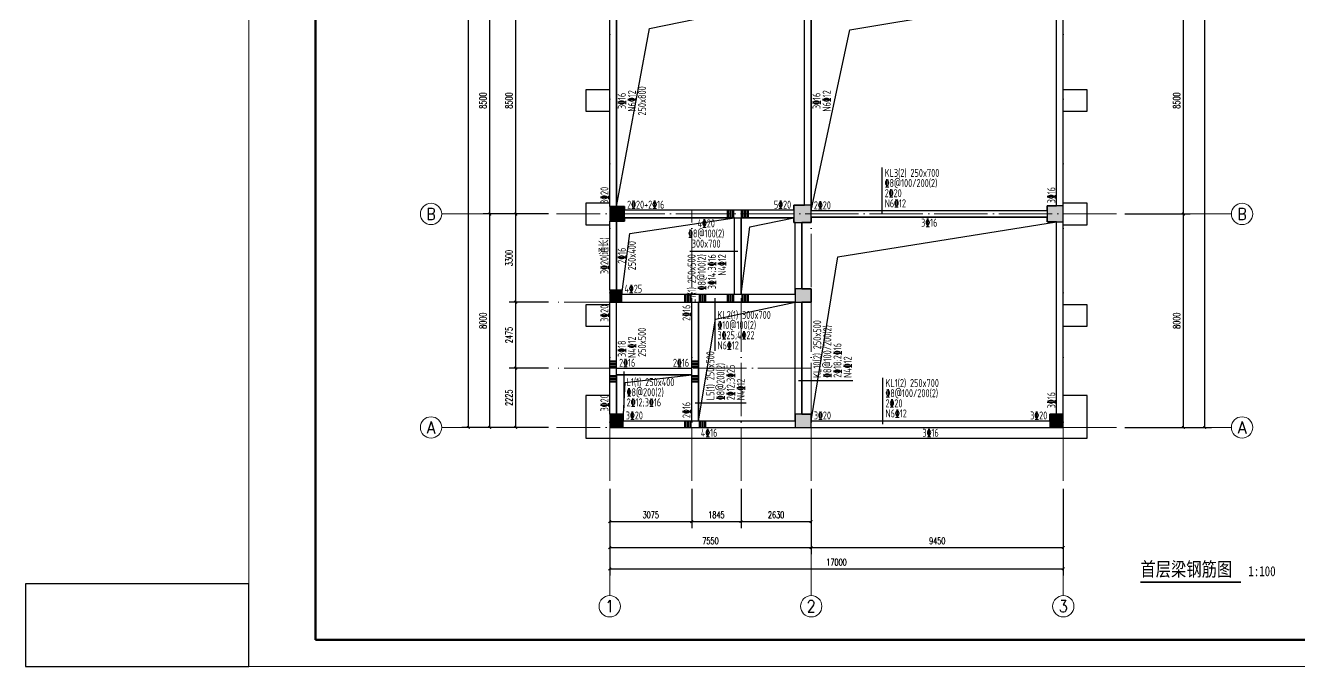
# Model space of a CAD drawing. Extents: x 3968514 to 5230306, y -516551 to -228246.
# Drawn here: x 4567288 to 4615042, y -425966 to -401944 of the extents above; entities that cross this region are included whole.
import ezdxf
from ezdxf.enums import TextEntityAlignment as Align

# ---------------------------------------------------------------- set-up
doc = ezdxf.new("R2010")
doc.units = 0
doc.header["$LTSCALE"] = 1000
doc.header["$MEASUREMENT"] = 0
doc.linetypes.add('DOTE', pattern=[2.42, 2, -0.2, 0.02, -0.2])
doc.linetypes.add('线型3', pattern=[750, 500, -250])
for name, color, linetype, lineweight in [('AXIS', 3, 'Continuous', 15), ('AXIS_TEXT', 7, 'Continuous', 15), ('BEAM', 4, 'Continuous', 25), ('BEAM-DASH', 4, '线型3', 25), ('BEAM-JZ-H', 2, 'Continuous', 25), ('BEAM-JZ-NUM-H', 6, 'Continuous', 25), ('BEAM-JZ-NUM-V', 6, 'Continuous', 25), ('BEAM-JZ-V', 2, 'Continuous', 25), ('BEAM-REINGJ', 1, 'Continuous', 50), ('BEAM-YW-H', 7, 'Continuous', 25), ('BEAM-YW-V', 7, 'Continuous', 25), ('COLU-HATCH', 251, 'Continuous', 25), ('DOTE', 1, 'DOTE', 9), ('FRAME', 3, 'Continuous', 18), ('HOLE', 7, 'Continuous', 25), ('PUB_DIM', 3, 'Continuous', 15)]:
    doc.layers.add(name, color=color, linetype=linetype, lineweight=lineweight)
for name, color, linetype in [('COLU', 7, 'Continuous'), ('DIM_SYMB', 3, 'Continuous'), ('PUB_TEXT', 7, 'Continuous')]:
    doc.layers.add(name, color=color, linetype=linetype)
doc.styles.add('_TCH_AXIS', font='COMPLEX', dxfattribs={"bigfont": 'GBCBIG'})
doc.styles.add('_TCH_DIM_T3', font='SIMPLEX.shx', dxfattribs={"width": 0.7, "bigfont": 'GBCBIG.shx'})
doc.styles.add('COMPLEX', font='COMPLEX')
doc.styles.add('FromPkpm', font='Tssdeng.shx', dxfattribs={"width": 0.7, "bigfont": 'hztxt.shx'})
doc.styles.add('黑体', font='simhei.ttf', dxfattribs={"width": 0.8, "height": 0.2})
doc.dimstyles.new('_TCH_ARCH&&100', dxfattribs={"dimtxt": 255, "dimasz": 100, "dimexe": 250, "dimexo": 300, "dimgap": 122.5, "dimtad": 1, "dimdec": 0, "dimzin": 0, "dimdsep": 46, "dimtxsty": '_TCH_DIM_T3', "dimblk": 'ARCHTICK', "dimcen": 0.09, "dimclrt": 7, "dimazin": 2, "dimtfac": 1, "dimtdec": 0, "dimtix": 1, "dimtmove": 2, "dimatfit": 3, "dimfxl": 150, "dimtolj": 1, "dimtzin": 0, "dimarcsym": 0})

# ---------------------------------------------------------------- blocks, each defined once
blk = doc.blocks.new('dgdtsgdgts')
at = {"layer": 'COLU-HATCH', "transparency": 33554687}
for points in [[(4589738, -409283), (4589738, -408733), (4589188, -408733), (4589188, -409283)], [(4596738, -409333), (4596738, -408683), (4596088, -408683), (4596088, -409333)], [(4606188, -409308), (4606188, -408708), (4605588, -408708), (4605588, -409308)], [(4589638, -412308), (4589638, -411858), (4589188, -411858), (4589188, -412308)], [(4596738, -412308), (4596738, -411808), (4596138, -411808), (4596138, -412308)], [(4589688, -417008), (4589688, -416508), (4589188, -416508), (4589188, -417008)], [(4596738, -417008), (4596738, -416508), (4596138, -416508), (4596138, -417008)], [(4606188, -417008), (4606188, -416508), (4605688, -416508), (4605688, -417008)]]:
    blk.add_hatch(color=256, dxfattribs=at).paths.add_polyline_path(points, flags=0)
at = {"elevation": 0}
for points in [[(4589188, -404358), (4588288, -404358), (4588288, -405158), (4589188, -405158)], [(4606188, -405158), (4607088, -405158), (4607088, -404358), (4606188, -404358)], [(4589188, -408608), (4588288, -408608), (4588288, -409408), (4589188, -409408)], [(4606188, -409408), (4607088, -409408), (4607088, -408608), (4606188, -408608)], [(4589188, -412408), (4588288, -412408), (4588288, -413208), (4589188, -413208)], [(4606188, -413208), (4607088, -413208), (4607088, -412408), (4606188, -412408)], [(4589188, -415808), (4588288, -415808), (4588288, -417408), (4607088, -417408), (4607088, -415808), (4606188, -415808)]]:
    blk.add_lwpolyline(points, dxfattribs=at)
at = {"layer": 'BEAM'}
for p, q in [((4589188, -408733, 0), (4589188, -400808, 0)), ((4589438, -408733, 0), (4589438, -400808, 0)), ((4596488, -408683, 0), (4596488, -400858, 0)), ((4596738, -408683, 0), (4596738, -400858, 0)), ((4605938, -408708, 0), (4605938, -400808, 0)), ((4606188, -408708, 0), (4606188, -400808, 0)), ((4589738, -408858, 0), (4596088, -408858, 0)), ((4589738, -409158, 0), (4596088, -409158, 0)), ((4593858, -412008, 0), (4593858, -409158, 0)), ((4594108, -412008, 0), (4594108, -409158, 0)), ((4596738, -408883, 0), (4605588, -408883, 0)), ((4596738, -409133, 0), (4605588, -409133, 0)), ((4589188, -411858, 0), (4589188, -409283, 0)), ((4589438, -411858, 0), (4589438, -409283, 0)), ((4596138, -411808, 0), (4596138, -409333, 0)), ((4596388, -411808, 0), (4596388, -409333, 0)), ((4605938, -416508, 0), (4605938, -409308, 0)), ((4606188, -416508, 0), (4606188, -409308, 0)), ((4589638, -412008, 0), (4592388, -412008, 0)), ((4592388, -412008, 0), (4596138, -412008, 0)), ((4589188, -414908, 0), (4589188, -412308, 0)), ((4592388, -412308, 0), (4596138, -412308, 0)), ((4592513, -414908, 0), (4592513, -412308, 0)), ((4596138, -416508, 0), (4596138, -412308, 0)), ((4596388, -416508, 0), (4596388, -412308, 0)), ((4589188, -416508, 0), (4589188, -414908, 0)), ((4589438, -416508, 0), (4589438, -414908, 0)), ((4592263, -416758, 0), (4592263, -414908, 0)), ((4592513, -416758, 0), (4592513, -414908, 0)), ((4589438, -415033, 0), (4592263, -415033, 0)), ((4589688, -416758, 0), (4596138, -416758, 0)), ((4596738, -416758, 0), (4605688, -416758, 0)), ((4589688, -417008, 0), (4596138, -417008, 0)), ((4596738, -417008, 0), (4605688, -417008, 0))]:
    blk.add_line(p, q, dxfattribs=at)
at = {"layer": 'BEAM-DASH'}
for p, q in [((4589438, -414908, 0), (4589438, -412308, 0)), ((4589638, -412308, 0), (4592388, -412308, 0)), ((4592263, -414908, 0), (4592263, -412308, 0)), ((4589438, -414783, 0), (4592263, -414783, 0))]:
    blk.add_line(p, q, dxfattribs=at)
at = {"layer": 'COLU', "elevation": 0}
for points in [[(4589738, -409283), (4589738, -408733), (4589188, -408733), (4589188, -409283)], [(4596738, -409333), (4596738, -408683), (4596088, -408683), (4596088, -409333)], [(4606188, -409308), (4606188, -408708), (4605588, -408708), (4605588, -409308)], [(4589638, -412308), (4589638, -411858), (4589188, -411858), (4589188, -412308)], [(4596738, -412308), (4596738, -411808), (4596138, -411808), (4596138, -412308)], [(4589688, -417008), (4589688, -416508), (4589188, -416508), (4589188, -417008)], [(4596738, -417008), (4596738, -416508), (4596138, -416508), (4596138, -417008)], [(4606188, -417008), (4606188, -416508), (4605688, -416508), (4605688, -417008)]]:
    blk.add_lwpolyline(points, close=True, dxfattribs=at)
at = {"layer": 'HOLE', "elevation": 0}
for points in [[(4596488, -400858), (4596038, -400858), (4596038, -400633), (4589788, -400633), (4589788, -400808), (4589438, -400808), (4589438, -408733), (4590680, -402058)], [(4589438, -408733), (4589738, -408733), (4589738, -408858), (4596088, -408858), (4596088, -408683), (4596488, -408683), (4596488, -400858), (4596038, -400858), (4596038, -400633), (4589788, -400633), (4589788, -400808), (4589438, -400808)], [(4605938, -400808), (4605588, -400808), (4605588, -400633), (4596738, -400633), (4596738, -408883), (4598183, -402105)], [(4596738, -408883), (4605588, -408883), (4605588, -408708), (4605938, -408708), (4605938, -400808), (4605588, -400808), (4605588, -400633), (4596738, -400633)], [(4593858, -409158), (4589738, -409158), (4589738, -409283), (4589438, -409283), (4589438, -411858), (4589638, -411858), (4589638, -412008), (4589945, -409741)], [(4589438, -411858), (4589638, -411858), (4589638, -412008), (4593858, -412008), (4593858, -409158), (4589738, -409158), (4589738, -409283), (4589438, -409283)], [(4596088, -409158), (4594108, -409158), (4594108, -412008), (4594441, -409490)], [(4594108, -412008), (4596138, -412008), (4596138, -409333), (4596088, -409333), (4596088, -409158), (4594108, -409158)], [(4605938, -409308), (4605588, -409308), (4605588, -409133), (4596738, -409133), (4596738, -409333), (4596388, -409333), (4596388, -411808), (4596738, -411808), (4596738, -412308), (4596388, -412308), (4596388, -416508), (4596738, -416508), (4596738, -416758), (4597734, -410614)], [(4596388, -411808), (4596738, -411808), (4596738, -412308), (4596388, -412308), (4596388, -416508), (4596738, -416508), (4596738, -416758), (4605688, -416758), (4605688, -416508), (4605938, -416508), (4605938, -409308), (4605588, -409308), (4605588, -409133), (4596738, -409133), (4596738, -409333), (4596388, -409333)], [(4596138, -412308), (4592513, -412308), (4592513, -416758), (4593154, -412948)], [(4592513, -416758), (4596138, -416758), (4596138, -412308), (4592513, -412308)], [(4592263, -415033), (4589438, -415033), (4589438, -416508), (4589688, -416508), (4589688, -416758), (4589768, -415318)], [(4589438, -416508), (4589688, -416508), (4589688, -416758), (4592263, -416758), (4592263, -415033), (4589438, -415033)]]:
    blk.add_lwpolyline(points, close=True, dxfattribs=at)
blk = doc.blocks.new('dtgsetesfsz')
at = {"layer": 'BEAM-JZ-H'}
for p, q in [((4599393, -409008, 0), (4599393, -407268, 0)), ((4593126, -412158, 0), (4593126, -414131, 0)), ((4589721, -414908, 0), (4589721, -416268, 0)), ((4599423, -416883, 0), (4599423, -415143, 0))]:
    blk.add_line(p, q, dxfattribs=at)
at = {"layer": 'BEAM-JZ-V'}
for p, q in [((4593983, -410415, 0), (4592190, -410415, 0)), ((4596263, -415248, 0), (4598303, -415248, 0)), ((4592388, -416085, 0), (4594300, -416085, 0))]:
    blk.add_line(p, q, dxfattribs=at)
at = {"layer": 'BEAM-JZ-H', "style": 'FromPkpm', "width": 0.7}
for s, p in [('%%1328@100/200(2)', (4599493, -407998, 0)), ('2%%13220', (4599493, -408378, 0)), ('N6%%13212', (4599493, -408758, 0)), ('%%13210@100(2)', (4593226, -413321, 0)), ('3%%13225;4%%13222', (4593226, -413701, 0)), ('N6%%13212', (4593226, -414081, 0)), ('2%%13212;3%%13216', (4589821, -416218, 0)), ('%%1328@200(2)', (4589821, -415838, 0)), ('%%1328@100/200(2)', (4599523, -415873, 0)), ('2%%13220', (4599523, -416253, 0)), ('N6%%13212', (4599523, -416633, 0))]:
    blk.add_text(s, height=300, dxfattribs=at).set_placement(p)
at = {"layer": 'BEAM-JZ-NUM-H', "style": 'FromPkpm', "width": 0.7}
for s, p in [('KL3(2) 250x700', (4599493, -407618, 0)), ('KL2(1) 300x700', (4593226, -412941, 0)), ('L1(1) 250x400', (4589821, -415458, 0)), ('KL1(2) 250x700', (4599523, -415493, 0))]:
    blk.add_text(s, height=300, dxfattribs=at).set_placement(p)
at = {"layer": 'BEAM-JZ-NUM-V', "style": 'FromPkpm', "width": 0.7}
blk.add_text('L7(1) 250x500', height=300, rotation=90, dxfattribs=at).set_placement((4592405, -410515, 0), align=Align.RIGHT)
for s, p in [('KL10(2) 250x500', (4597113, -415148, 0)), ('L5(1) 250x500', (4593110, -415985, 0))]:
    blk.add_text(s, height=300, rotation=90, dxfattribs=at).set_placement(p)
at = {"layer": 'BEAM-JZ-V', "style": 'FromPkpm', "width": 0.7}
for s, p in [('%%1328@100(2)', (4592785, -410515, 0)), ('3%%13214;3%%13216', (4593165, -410515, 0)), ('N4%%13212', (4593545, -410515, 0))]:
    blk.add_text(s, height=300, rotation=90, dxfattribs=at).set_placement(p, align=Align.RIGHT)
for s, p in [('%%1328@100/200(2)', (4597493, -415148, 0)), ('2%%13218;2%%13216', (4597873, -415148, 0)), ('N4%%13212', (4598253, -415148, 0)), ('%%1328@200(2)', (4593490, -415985, 0)), ('2%%13212;3%%13225', (4593870, -415985, 0)), ('N4%%13212', (4594250, -415985, 0))]:
    blk.add_text(s, height=300, rotation=90, dxfattribs=at).set_placement(p)
at = {"layer": 'BEAM-YW-H', "style": 'FromPkpm', "width": 0.7}
for s, p in [('2%%13220+2%%13216', (4589838, -408808, 0)), ('2%%13220', (4596838, -408833, 0)), ('4%%13225', (4589738, -411958, 0)), ('2%%13216', (4589538, -414733, 0)), ('3%%13220', (4589788, -416708, 0)), ('3%%13220', (4596838, -416708, 0))]:
    blk.add_text(s, height=300, dxfattribs=at).set_placement(p)
for s, p in [('5%%13220', (4595988, -408808, 0)), ('2%%13216', (4592163, -414733, 0)), ('3%%13220', (4605588, -416708, 0))]:
    blk.add_text(s, height=300, dxfattribs=at).set_placement(p, align=Align.RIGHT)
for s, p in [('4%%13220', (4592803, -409208, 0)), ('3%%13216', (4601163, -409183, 0)), ('%%1328@100(2)', (4592803, -409588, 0)), ('300x700', (4592803, -409968, 0)), ('4%%13216', (4592913, -417058, 0)), ('3%%13216', (4601213, -417058, 0))]:
    blk.add_text(s, height=300, dxfattribs=at).set_placement(p, align=Align.TOP_CENTER)
at = {"layer": 'BEAM-YW-V', "style": 'FromPkpm', "width": 0.7}
for s, p in [('N6%%13212', (4589868, -404770, 0)), ('250x800', (4590248, -404770, 0)), ('N6%%13212', (4597168, -404770, 0)), ('3%%13216', (4589488, -404770, 0)), ('3%%13216', (4596788, -404770, 0)), ('250x400', (4589868, -410570, 0)), ('2%%13216', (4589488, -410570, 0)), ('250x500', (4590248, -413816, 0)), ('3%%13218', (4589488, -414058, 0)), ('N4%%13212', (4589868, -414000, 0))]:
    blk.add_text(s, height=300, rotation=90, dxfattribs=at).set_placement(p, align=Align.TOP_CENTER)
for s, p in [('3%%13220', (4589138, -408633, 0)), ('3%%13216', (4605888, -408608, 0)), ('3%%13220', (4589138, -416408, 0)), ('3%%13216', (4605888, -416291, 0)), ('2%%13216', (4592213, -416658, 0))]:
    blk.add_text(s, height=300, rotation=90, dxfattribs=at).set_placement(p)
blk.add_text('3%%13220(通长)', height=300, rotation=90, dxfattribs=at).set_placement((4589138, -410570, 0), align=Align.CENTER)
for s, p in [('3%%13220', (4589138, -412408, 0)), ('2%%13216', (4592213, -412408, 0))]:
    blk.add_text(s, height=300, rotation=90, dxfattribs=at).set_placement(p, align=Align.RIGHT)
blk = doc.blocks.new('sfrsdfrwets')
at = {"layer": 'BEAM-REINGJ', "elevation": 0}
for points in [[(4593608, -408858), (4593608, -409158)], [(4593708, -408858), (4593708, -409158)], [(4593808, -408858), (4593808, -409158)], [(4594158, -408858), (4594158, -409158)], [(4594258, -408858), (4594258, -409158)], [(4594358, -408858), (4594358, -409158)], [(4592013, -412008), (4592013, -412308)], [(4592113, -412008), (4592113, -412308)], [(4592213, -412008), (4592213, -412308)], [(4592563, -412008), (4592563, -412308)], [(4592663, -412008), (4592663, -412308)], [(4592763, -412008), (4592763, -412308)], [(4593608, -412008), (4593608, -412308)], [(4593708, -412008), (4593708, -412308)], [(4593808, -412008), (4593808, -412308)], [(4594158, -412008), (4594158, -412308)], [(4594258, -412008), (4594258, -412308)], [(4594358, -412008), (4594358, -412308)], [(4589188, -414533), (4589438, -414533)], [(4589188, -414633), (4589438, -414633)], [(4589188, -414733), (4589438, -414733)], [(4592263, -414533), (4592513, -414533)], [(4592263, -414633), (4592513, -414633)], [(4592263, -414733), (4592513, -414733)], [(4589188, -415083), (4589438, -415083)], [(4589188, -415183), (4589438, -415183)], [(4589188, -415283), (4589438, -415283)], [(4592263, -415083), (4592513, -415083)], [(4592263, -415183), (4592513, -415183)], [(4592263, -415283), (4592513, -415283)], [(4592013, -416758), (4592013, -417008)], [(4592113, -416758), (4592113, -417008)], [(4592213, -416758), (4592213, -417008)], [(4592563, -416758), (4592563, -417008)], [(4592663, -416758), (4592663, -417008)], [(4592763, -416758), (4592763, -417008)]]:
    blk.add_lwpolyline(points, dxfattribs=at)
blk = doc.blocks.new('A$C0B803521')
at = {"layer": 'FRAME', "lineweight": 18}
for p, q in [((-100043, 93652), (-100043, 34252)), ((-100043, 34252), (-15943, 34252))]:
    blk.add_line(p, q, dxfattribs=at)
at = {"layer": 'FRAME', "lineweight": 140}
for p, q in [((-97543, 92652), (-97543, 35252)), ((-97543, 35252), (-16943, 35252))]:
    blk.add_line(p, q, dxfattribs=at)
blk = doc.blocks.new('_AXISO')
blk.add_circle((0, 0), 0.5)
at = {"layer": 'AXIS_TEXT', "style": 'COMPLEX', "width": 1.041667}
blk.add_attdef('A', text='', height=0.56, dxfattribs=at).set_placement((-0.25, -0.28), (0.25, -0.28), align=Align.FIT)
blk = doc.blocks.new('_ArchTick')
at = {"color": 0, "linetype": 'ByBlock', "const_width": 0.4}
blk.add_lwpolyline([(-0.5, -0.5), (0.5, 0.5)], dxfattribs=at)
blk = doc.blocks.new('*D1341')
at = {"layer": 'AXIS', "color": 0, "lineweight": -2, "transparency": 16777216}
for p, q in [((0, -44300), (0, -47550)), ((17000, -44300), (17000, -47550)), ((0, -47300), (17000, -47300))]:
    blk.add_line(p, q, dxfattribs=at)
at = {"layer": 'Defpoints', "color": 0, "transparency": 16777216}
for p in [(0, -44000), (17000, -44000), (17000, -47300)]:
    blk.add_point(p, dxfattribs=at)
at = {"layer": 'AXIS', "color": 0, "lineweight": -2, "transparency": 16777216, "xscale": 100, "yscale": 100, "zscale": 100, "rotation": 180}
blk.add_blockref('_ArchTick', (0, -47300), dxfattribs=at)
at = {"layer": 'AXIS', "color": 0, "lineweight": -2, "transparency": 16777216, "xscale": 100, "yscale": 100, "zscale": 100}
blk.add_blockref('_ArchTick', (17000, -47300), dxfattribs=at)
at = {"layer": 'AXIS', "color": 7, "transparency": 16777216, "insert": (8500, -47050), "char_height": 255, "attachment_point": 5, "style": '_TCH_DIM_T3'}
blk.add_mtext('\\A1;17000', dxfattribs=at)
blk = doc.blocks.new('*D1342')
at = {"layer": 'AXIS', "color": 0, "lineweight": -2, "transparency": 16777216}
for p, q in [((0, -44300), (0, -46750)), ((7550, -44300), (7550, -46750)), ((0, -46500), (7550, -46500))]:
    blk.add_line(p, q, dxfattribs=at)
at = {"layer": 'Defpoints', "color": 0, "transparency": 16777216}
for p in [(0, -44000), (7550, -44000), (7550, -46500)]:
    blk.add_point(p, dxfattribs=at)
at = {"layer": 'AXIS', "color": 0, "lineweight": -2, "transparency": 16777216, "xscale": 100, "yscale": 100, "zscale": 100, "rotation": 180}
blk.add_blockref('_ArchTick', (0, -46500), dxfattribs=at)
at = {"layer": 'AXIS', "color": 0, "lineweight": -2, "transparency": 16777216, "xscale": 100, "yscale": 100, "zscale": 100}
blk.add_blockref('_ArchTick', (7550, -46500), dxfattribs=at)
at = {"layer": 'AXIS', "color": 7, "transparency": 16777216, "insert": (3775, -46250), "char_height": 255, "attachment_point": 5, "style": '_TCH_DIM_T3'}
blk.add_mtext('\\A1;7550', dxfattribs=at)
blk = doc.blocks.new('*D1343')
at = {"layer": 'AXIS', "color": 0, "lineweight": -2, "transparency": 16777216}
for p, q in [((7550, -44300), (7550, -46750)), ((17000, -44300), (17000, -46750)), ((7550, -46500), (17000, -46500))]:
    blk.add_line(p, q, dxfattribs=at)
at = {"layer": 'Defpoints', "color": 0, "transparency": 16777216}
for p in [(7550, -44000), (17000, -44000), (17000, -46500)]:
    blk.add_point(p, dxfattribs=at)
at = {"layer": 'AXIS', "color": 0, "lineweight": -2, "transparency": 16777216, "xscale": 100, "yscale": 100, "zscale": 100, "rotation": 180}
blk.add_blockref('_ArchTick', (7550, -46500), dxfattribs=at)
at = {"layer": 'AXIS', "color": 0, "lineweight": -2, "transparency": 16777216, "xscale": 100, "yscale": 100, "zscale": 100}
blk.add_blockref('_ArchTick', (17000, -46500), dxfattribs=at)
at = {"layer": 'AXIS', "color": 7, "transparency": 16777216, "insert": (12275, -46250), "char_height": 255, "attachment_point": 5, "style": '_TCH_DIM_T3'}
blk.add_mtext('\\A1;9450', dxfattribs=at)
blk = doc.blocks.new('*D1347')
at = {"layer": 'AXIS', "color": 0, "lineweight": -2, "transparency": 16777216}
for p, q in [((19300, 0), (22550, 0)), ((22300, -42000), (22300, 0)), ((19300, -42000), (22550, -42000))]:
    blk.add_line(p, q, dxfattribs=at)
at = {"layer": 'Defpoints', "color": 0, "transparency": 16777216}
for p in [(19000, 0), (22300, 0), (19000, -42000)]:
    blk.add_point(p, dxfattribs=at)
at = {"layer": 'AXIS', "color": 0, "lineweight": -2, "transparency": 16777216, "xscale": 100, "yscale": 100, "zscale": 100}
for p, rotation in [((22300, 0), 90), ((22300, -42000), 270)]:
    blk.add_blockref('_ArchTick', p, dxfattribs=dict(at, rotation=rotation))
at = {"layer": 'AXIS', "color": 7, "transparency": 16777216, "insert": (22050, -21000), "char_height": 255, "attachment_point": 5, "rotation": 90, "style": '_TCH_DIM_T3'}
blk.add_mtext('\\A1;42000', dxfattribs=at)
blk = doc.blocks.new('*D1348')
at = {"layer": 'AXIS', "color": 0, "lineweight": -2, "transparency": 16777216}
for p, q in [((19300, -34000), (21750, -34000)), ((21500, -42000), (21500, -34000)), ((19300, -42000), (21750, -42000))]:
    blk.add_line(p, q, dxfattribs=at)
at = {"layer": 'Defpoints', "color": 0, "transparency": 16777216}
for p in [(19000, -34000), (21500, -34000), (19000, -42000)]:
    blk.add_point(p, dxfattribs=at)
at = {"layer": 'AXIS', "color": 0, "lineweight": -2, "transparency": 16777216, "xscale": 100, "yscale": 100, "zscale": 100}
for p, rotation in [((21500, -34000), 90), ((21500, -42000), 270)]:
    blk.add_blockref('_ArchTick', p, dxfattribs=dict(at, rotation=rotation))
at = {"layer": 'AXIS', "color": 7, "transparency": 16777216, "insert": (21250, -38000), "char_height": 255, "attachment_point": 5, "rotation": 90, "style": '_TCH_DIM_T3'}
blk.add_mtext('\\A1;8000', dxfattribs=at)
blk = doc.blocks.new('*D1349')
at = {"layer": 'AXIS', "color": 0, "lineweight": -2, "transparency": 16777216}
for p, q in [((19300, -25500), (21750, -25500)), ((21500, -34000), (21500, -25500)), ((19300, -34000), (21750, -34000))]:
    blk.add_line(p, q, dxfattribs=at)
at = {"layer": 'Defpoints', "color": 0, "transparency": 16777216}
for p in [(19000, -25500), (21500, -25500), (19000, -34000)]:
    blk.add_point(p, dxfattribs=at)
at = {"layer": 'AXIS', "color": 0, "lineweight": -2, "transparency": 16777216, "xscale": 100, "yscale": 100, "zscale": 100}
for p, rotation in [((21500, -25500), 90), ((21500, -34000), 270)]:
    blk.add_blockref('_ArchTick', p, dxfattribs=dict(at, rotation=rotation))
at = {"layer": 'AXIS', "color": 7, "transparency": 16777216, "insert": (21250, -29750), "char_height": 255, "attachment_point": 5, "rotation": 90, "style": '_TCH_DIM_T3'}
blk.add_mtext('\\A1;8500', dxfattribs=at)
blk = doc.blocks.new('*D1353')
at = {"layer": 'AXIS', "color": 0, "lineweight": -2, "transparency": 16777216}
for p, q in [((-2300, 0), (-5550, 0)), ((-5300, -42000), (-5300, 0)), ((-2300, -42000), (-5550, -42000))]:
    blk.add_line(p, q, dxfattribs=at)
at = {"layer": 'Defpoints', "color": 0, "transparency": 16777216}
for p in [(-5300, 0), (-2000, 0), (-2000, -42000)]:
    blk.add_point(p, dxfattribs=at)
at = {"layer": 'AXIS', "color": 0, "lineweight": -2, "transparency": 16777216, "xscale": 100, "yscale": 100, "zscale": 100}
for p, rotation in [((-5300, 0), 90), ((-5300, -42000), 270)]:
    blk.add_blockref('_ArchTick', p, dxfattribs=dict(at, rotation=rotation))
at = {"layer": 'AXIS', "color": 7, "transparency": 16777216, "insert": (-5550, -21000), "char_height": 255, "attachment_point": 5, "rotation": 90, "style": '_TCH_DIM_T3'}
blk.add_mtext('\\A1;42000', dxfattribs=at)
blk = doc.blocks.new('*D1354')
at = {"layer": 'AXIS', "color": 0, "lineweight": -2, "transparency": 16777216}
for p, q in [((-2300, -34000), (-4750, -34000)), ((-4500, -42000), (-4500, -34000)), ((-2300, -42000), (-4750, -42000))]:
    blk.add_line(p, q, dxfattribs=at)
at = {"layer": 'Defpoints', "color": 0, "transparency": 16777216}
for p in [(-4500, -34000), (-2000, -34000), (-2000, -42000)]:
    blk.add_point(p, dxfattribs=at)
at = {"layer": 'AXIS', "color": 0, "lineweight": -2, "transparency": 16777216, "xscale": 100, "yscale": 100, "zscale": 100}
for p, rotation in [((-4500, -34000), 90), ((-4500, -42000), 270)]:
    blk.add_blockref('_ArchTick', p, dxfattribs=dict(at, rotation=rotation))
at = {"layer": 'AXIS', "color": 7, "transparency": 16777216, "insert": (-4750, -38000), "char_height": 255, "attachment_point": 5, "rotation": 90, "style": '_TCH_DIM_T3'}
blk.add_mtext('\\A1;8000', dxfattribs=at)
blk = doc.blocks.new('*D1355')
at = {"layer": 'AXIS', "color": 0, "lineweight": -2, "transparency": 16777216}
for p, q in [((-2300, -25500), (-4750, -25500)), ((-4500, -34000), (-4500, -25500)), ((-2300, -34000), (-4750, -34000))]:
    blk.add_line(p, q, dxfattribs=at)
at = {"layer": 'Defpoints', "color": 0, "transparency": 16777216}
for p in [(-4500, -25500), (-2000, -25500), (-2000, -34000)]:
    blk.add_point(p, dxfattribs=at)
at = {"layer": 'AXIS', "color": 0, "lineweight": -2, "transparency": 16777216, "xscale": 100, "yscale": 100, "zscale": 100}
for p, rotation in [((-4500, -25500), 90), ((-4500, -34000), 270)]:
    blk.add_blockref('_ArchTick', p, dxfattribs=dict(at, rotation=rotation))
at = {"layer": 'AXIS', "color": 7, "transparency": 16777216, "insert": (-4750, -29750), "char_height": 255, "attachment_point": 5, "rotation": 90, "style": '_TCH_DIM_T3'}
blk.add_mtext('\\A1;8500', dxfattribs=at)
blk = doc.blocks.new('*D1218')
at = {"layer": 'Defpoints', "color": 0, "transparency": 16777216}
for p in [(4589188, -419008), (4592263, -419008), (4592263, -420533)]:
    blk.add_point(p, dxfattribs=at)
at = {"layer": 'PUB_DIM', "color": 0, "lineweight": -2, "transparency": 16777216}
for p, q in [((4589188, -419308), (4589188, -420783)), ((4592263, -419308), (4592263, -420783)), ((4589188, -420533), (4592263, -420533))]:
    blk.add_line(p, q, dxfattribs=at)
at = {"layer": 'PUB_DIM', "color": 0, "lineweight": -2, "transparency": 16777216, "xscale": 100, "yscale": 100, "zscale": 100, "rotation": 180}
blk.add_blockref('_ArchTick', (4589188, -420533), dxfattribs=at)
at = {"layer": 'PUB_DIM', "color": 0, "lineweight": -2, "transparency": 16777216, "xscale": 100, "yscale": 100, "zscale": 100}
blk.add_blockref('_ArchTick', (4592263, -420533), dxfattribs=at)
at = {"layer": 'PUB_DIM', "color": 7, "transparency": 16777216, "insert": (4590726, -420283), "char_height": 255, "attachment_point": 5, "style": '_TCH_DIM_T3'}
blk.add_mtext('\\A1;3075', dxfattribs=at)
blk = doc.blocks.new('*D1219')
at = {"layer": 'Defpoints', "color": 0, "transparency": 16777216}
for p in [(4592263, -419008), (4594108, -419008), (4594108, -420533)]:
    blk.add_point(p, dxfattribs=at)
at = {"layer": 'PUB_DIM', "color": 0, "lineweight": -2, "transparency": 16777216}
for p, q in [((4592263, -419308), (4592263, -420783)), ((4594108, -419308), (4594108, -420783)), ((4592263, -420533), (4594108, -420533))]:
    blk.add_line(p, q, dxfattribs=at)
at = {"layer": 'PUB_DIM', "color": 0, "lineweight": -2, "transparency": 16777216, "xscale": 100, "yscale": 100, "zscale": 100, "rotation": 180}
blk.add_blockref('_ArchTick', (4592263, -420533), dxfattribs=at)
at = {"layer": 'PUB_DIM', "color": 0, "lineweight": -2, "transparency": 16777216, "xscale": 100, "yscale": 100, "zscale": 100}
blk.add_blockref('_ArchTick', (4594108, -420533), dxfattribs=at)
at = {"layer": 'PUB_DIM', "color": 7, "transparency": 16777216, "insert": (4593186, -420283), "char_height": 255, "attachment_point": 5, "style": '_TCH_DIM_T3'}
blk.add_mtext('\\A1;1845', dxfattribs=at)
blk = doc.blocks.new('*D1220')
at = {"layer": 'Defpoints', "color": 0, "transparency": 16777216}
for p in [(4594108, -419008), (4596738, -419008), (4596738, -420533)]:
    blk.add_point(p, dxfattribs=at)
at = {"layer": 'PUB_DIM', "color": 0, "lineweight": -2, "transparency": 16777216}
for p, q in [((4594108, -419308), (4594108, -420783)), ((4596738, -419308), (4596738, -420783)), ((4594108, -420533), (4596738, -420533))]:
    blk.add_line(p, q, dxfattribs=at)
at = {"layer": 'PUB_DIM', "color": 0, "lineweight": -2, "transparency": 16777216, "xscale": 100, "yscale": 100, "zscale": 100, "rotation": 180}
blk.add_blockref('_ArchTick', (4594108, -420533), dxfattribs=at)
at = {"layer": 'PUB_DIM', "color": 0, "lineweight": -2, "transparency": 16777216, "xscale": 100, "yscale": 100, "zscale": 100}
blk.add_blockref('_ArchTick', (4596738, -420533), dxfattribs=at)
at = {"layer": 'PUB_DIM', "color": 7, "transparency": 16777216, "insert": (4595423, -420283), "char_height": 255, "attachment_point": 5, "style": '_TCH_DIM_T3'}
blk.add_mtext('\\A1;2630', dxfattribs=at)
blk = doc.blocks.new('*D1227')
at = {"layer": 'Defpoints', "color": 0, "transparency": 16777216}
for p in [(4585663, -414783), (4587188, -414783), (4587188, -417008)]:
    blk.add_point(p, dxfattribs=at)
at = {"layer": 'PUB_DIM', "color": 0, "lineweight": -2, "transparency": 16777216}
for p, q in [((4586888, -414783), (4585413, -414783)), ((4585663, -417008), (4585663, -414783)), ((4586888, -417008), (4585413, -417008))]:
    blk.add_line(p, q, dxfattribs=at)
at = {"layer": 'PUB_DIM', "color": 0, "lineweight": -2, "transparency": 16777216, "xscale": 100, "yscale": 100, "zscale": 100}
for p, rotation in [((4585663, -414783), 90), ((4585663, -417008), 270)]:
    blk.add_blockref('_ArchTick', p, dxfattribs=dict(at, rotation=rotation))
at = {"layer": 'PUB_DIM', "color": 7, "transparency": 16777216, "insert": (4585413, -415895), "char_height": 255, "attachment_point": 5, "rotation": 90, "style": '_TCH_DIM_T3'}
blk.add_mtext('\\A1;2225', dxfattribs=at)
blk = doc.blocks.new('*D1228')
at = {"layer": 'Defpoints', "color": 0, "transparency": 16777216}
for p in [(4585663, -412308), (4587188, -412308), (4587188, -414783)]:
    blk.add_point(p, dxfattribs=at)
at = {"layer": 'PUB_DIM', "color": 0, "lineweight": -2, "transparency": 16777216}
for p, q in [((4586888, -412308), (4585413, -412308)), ((4585663, -414783), (4585663, -412308)), ((4586888, -414783), (4585413, -414783))]:
    blk.add_line(p, q, dxfattribs=at)
at = {"layer": 'PUB_DIM', "color": 0, "lineweight": -2, "transparency": 16777216, "xscale": 100, "yscale": 100, "zscale": 100}
for p, rotation in [((4585663, -412308), 90), ((4585663, -414783), 270)]:
    blk.add_blockref('_ArchTick', p, dxfattribs=dict(at, rotation=rotation))
at = {"layer": 'PUB_DIM', "color": 7, "transparency": 16777216, "insert": (4585413, -413545), "char_height": 255, "attachment_point": 5, "rotation": 90, "style": '_TCH_DIM_T3'}
blk.add_mtext('\\A1;2475', dxfattribs=at)
blk = doc.blocks.new('*D1229')
at = {"layer": 'Defpoints', "color": 0, "transparency": 16777216}
for p in [(4585663, -409008), (4587188, -409008), (4587188, -412308)]:
    blk.add_point(p, dxfattribs=at)
at = {"layer": 'PUB_DIM', "color": 0, "lineweight": -2, "transparency": 16777216}
for p, q in [((4586888, -409008), (4585413, -409008)), ((4585663, -412308), (4585663, -409008)), ((4586888, -412308), (4585413, -412308))]:
    blk.add_line(p, q, dxfattribs=at)
at = {"layer": 'PUB_DIM', "color": 0, "lineweight": -2, "transparency": 16777216, "xscale": 100, "yscale": 100, "zscale": 100}
for p, rotation in [((4585663, -409008), 90), ((4585663, -412308), 270)]:
    blk.add_blockref('_ArchTick', p, dxfattribs=dict(at, rotation=rotation))
at = {"layer": 'PUB_DIM', "color": 7, "transparency": 16777216, "insert": (4585413, -410658), "char_height": 255, "attachment_point": 5, "rotation": 90, "style": '_TCH_DIM_T3'}
blk.add_mtext('\\A1;3300', dxfattribs=at)
blk = doc.blocks.new('*D1230')
at = {"layer": 'Defpoints', "color": 0, "transparency": 16777216}
for p in [(4585663, -400508), (4587188, -400508), (4587188, -409008)]:
    blk.add_point(p, dxfattribs=at)
at = {"layer": 'PUB_DIM', "color": 0, "lineweight": -2, "transparency": 16777216}
for p, q in [((4586888, -400508), (4585413, -400508)), ((4585663, -409008), (4585663, -400508)), ((4586888, -409008), (4585413, -409008))]:
    blk.add_line(p, q, dxfattribs=at)
at = {"layer": 'PUB_DIM', "color": 0, "lineweight": -2, "transparency": 16777216, "xscale": 100, "yscale": 100, "zscale": 100}
for p, rotation in [((4585663, -400508), 90), ((4585663, -409008), 270)]:
    blk.add_blockref('_ArchTick', p, dxfattribs=dict(at, rotation=rotation))
at = {"layer": 'PUB_DIM', "color": 7, "transparency": 16777216, "insert": (4585413, -404758), "char_height": 255, "attachment_point": 5, "rotation": 90, "style": '_TCH_DIM_T3'}
blk.add_mtext('\\A1;8500', dxfattribs=at)
blk = doc.blocks.new('A$Cbcbeac01')
at = {"layer": 'AXIS'}
for p, q in [((-2300, -34000), (-6300, -34000)), ((19300, -34000), (23300, -34000)), ((-2300, -42000), (-6300, -42000)), ((19300, -42000), (23300, -42000)), ((0, -44300), (0, -48300)), ((7550, -44300), (7550, -48300)), ((17000, -44300), (17000, -48300))]:
    blk.add_line(p, q, dxfattribs=at)
at = {"layer": 'DOTE'}
for p, q in [((0, -44000), (0, 2000)), ((7550, -44000), (7550, 2000)), ((17000, -44000), (17000, 2000)), ((19000, -34000), (-2000, -34000)), ((19000, -42000), (-2000, -42000))]:
    blk.add_line(p, q, dxfattribs=at)
at = {"layer": 'AXIS'}
ref = blk.add_blockref('_AXISO', (-6700, -34000), dxfattribs=dict(at, xscale=800, yscale=800, zscale=800))
ref.add_attrib('A', 'B', dxfattribs={"layer": 'AXIS_TEXT', "height": 448.3, "style": '_TCH_AXIS', "width": 0.924665}).set_placement((-6867.8, -34224.2), (-6532.2, -34224.2), align=Align.FIT)
ref = blk.add_blockref('_AXISO', (23700, -34000), dxfattribs=dict(at, xscale=800, yscale=800, zscale=800))
ref.add_attrib('A', 'B', dxfattribs={"layer": 'AXIS_TEXT', "height": 448.3, "style": '_TCH_AXIS', "width": 0.924665}).set_placement((23532.2, -34224.2), (23867.8, -34224.2), align=Align.FIT)
ref = blk.add_blockref('_AXISO', (-6700, -42000), dxfattribs=dict(at, xscale=800, yscale=800, zscale=800))
ref.add_attrib('A', 'A', dxfattribs={"layer": 'AXIS_TEXT', "height": 450.2, "style": '_TCH_AXIS', "width": 0.863198}).set_placement((-6866.5, -42225.1), (-6533.5, -42225.1), align=Align.FIT)
ref = blk.add_blockref('_AXISO', (23700, -42000), dxfattribs=dict(at, xscale=800, yscale=800, zscale=800))
ref.add_attrib('A', 'A', dxfattribs={"layer": 'AXIS_TEXT', "height": 450.2, "style": '_TCH_AXIS', "width": 0.863198}).set_placement((23533.5, -42225.1), (23866.5, -42225.1), align=Align.FIT)
ref = blk.add_blockref('_AXISO', (0, -48700), dxfattribs=dict(at, xscale=800, yscale=800, zscale=800))
ref.add_attrib('A', '1', dxfattribs={"layer": 'AXIS_TEXT', "height": 449.3, "style": '_TCH_AXIS', "width": 1.736434}).set_placement((-167.2, -48924.6), (167.2, -48924.6), align=Align.FIT)
ref = blk.add_blockref('_AXISO', (7550, -48700), dxfattribs=dict(at, xscale=800, yscale=800, zscale=800))
ref.add_attrib('A', '2', dxfattribs={"layer": 'AXIS_TEXT', "height": 451.1, "style": '_TCH_AXIS', "width": 1.103448}).set_placement((7384.1, -48925.5), (7715.9, -48925.5), align=Align.FIT)
ref = blk.add_blockref('_AXISO', (17000, -48700), dxfattribs=dict(at, xscale=800, yscale=800, zscale=800))
ref.add_attrib('A', '3', dxfattribs={"layer": 'AXIS_TEXT', "height": 453.8, "style": '_TCH_AXIS', "width": 1.084746}).set_placement((16835.9, -48926.9), (17164.1, -48926.9), align=Align.FIT)
for p1, p2, distance, picture, middle in [((-2000, -42000), (-2000, 0), 3300, '*D1353', (-5550, -21000)), ((19000, -42000), (19000, 0), -3300, '*D1347', (22050, -21000)), ((-2000, -34000), (-2000, -25500), 2500, '*D1355', (-4750, -29750)), ((19000, -34000), (19000, -25500), -2500, '*D1349', (21250, -29750)), ((-2000, -42000), (-2000, -34000), 2500, '*D1354', (-4750, -38000)), ((19000, -42000), (19000, -34000), -2500, '*D1348', (21250, -38000)), ((0, -44000), (17000, -44000), -3300, '*D1341', (8500, -47050)), ((0, -44000), (7550, -44000), -2500, '*D1342', (3775, -46250)), ((7550, -44000), (17000, -44000), -2500, '*D1343', (12275, -46250))]:
    dim = blk.add_aligned_dim(p1=p1, p2=p2, distance=distance, dimstyle='_TCH_ARCH&&100', dxfattribs=at)
    dim.commit()
    dim.dimension.update_dxf_attribs({"geometry": picture, "text_midpoint": middle})

msp = doc.modelspace()

# ---------------------------------------------------------------- linework, layer by layer
at = {"color": 6}
msp.add_lwpolyline([(4567287.62542, -425966.25491), (4575654.24624, -425966.25491), (4575654.24624, -422869.65421), (4567287.62542, -422869.65421)], close=True, dxfattribs=at)
at = {"layer": 'DIM_SYMB', "const_width": 70, "elevation": -0.30417}
msp.add_lwpolyline([(4609078.04438, -422804.31548), (4612844.02779, -422804.31548)], dxfattribs=at)
at = {"layer": 'DOTE'}
for p, q in [((4592263.21412, -419007.65646, -0.30417), (4592263.21412, -408857.65646, -0.30417)), ((4594108.21412, -419007.65646, -0.30417), (4594108.21412, -408857.65646, -0.30417)), ((4596738.21412, -412307.65646, -0.30417), (4587188.21412, -412307.65646, -0.30417)), ((4596738.21412, -414782.65646, -0.30417), (4587188.21412, -414782.65646, -0.30417))]:
    msp.add_line(p, q, dxfattribs=at)

# ---------------------------------------------------------------- block references
for name, p in [('A$C0B803521', (4675697.36617, -460218.25571)), ('A$Cbcbeac01', (4589188.21412, -375007.65646, -0.30417)), ('dtgsetesfsz', (0, 0)), ('dgdtsgdgts', (0, 0)), ('sfrsdfrwets', (0, 0))]:
    msp.add_blockref(name, p)

# ---------------------------------------------------------------- texts
at = {"layer": 'PUB_TEXT', "style": '黑体', "width": 0.8}
for s, height, p in [('首层梁钢筋图', 525.738397, (4609078.04438, -422581.61505, -0.30417)), ('1:100', 375.527426, (4613124.02779, -422581.61505, -0.30417))]:
    msp.add_text(s, height=height, dxfattribs=at).set_placement(p)

# ---------------------------------------------------------------- dimensions: what is measured, and where the dimension line sits
at = {"layer": 'PUB_DIM'}
for p1, p2, distance, picture, middle in [((4587188.21412, -409007.65646), (4587188.21412, -400507.65646), 1525, '*D1230', (4585413.21412, -404757.65646)), ((4587188.21412, -412307.65646), (4587188.21412, -409007.65646), 1525, '*D1229', (4585413.21412, -410657.65646)), ((4587188.21412, -414782.65646), (4587188.21412, -412307.65646), 1525, '*D1228', (4585413.21412, -413545.15646)), ((4587188.21412, -417007.65646), (4587188.21412, -414782.65646), 1525, '*D1227', (4585413.21412, -415895.15646)), ((4589188.21412, -419007.65646), (4592263.21412, -419007.65646), -1525, '*D1218', (4590725.71412, -420282.65646)), ((4592263.21412, -419007.65646), (4594108.21412, -419007.65646), -1525, '*D1219', (4593185.71412, -420282.65646)), ((4594108.21412, -419007.65646), (4596738.21412, -419007.65646), -1525, '*D1220', (4595423.21412, -420282.65646))]:
    dim = msp.add_aligned_dim(p1=p1, p2=p2, distance=distance, dimstyle='_TCH_ARCH&&100', dxfattribs=at)
    dim.commit()
    dim.dimension.update_dxf_attribs({"geometry": picture, "text_midpoint": middle})

doc.saveas('drawing.dxf')
